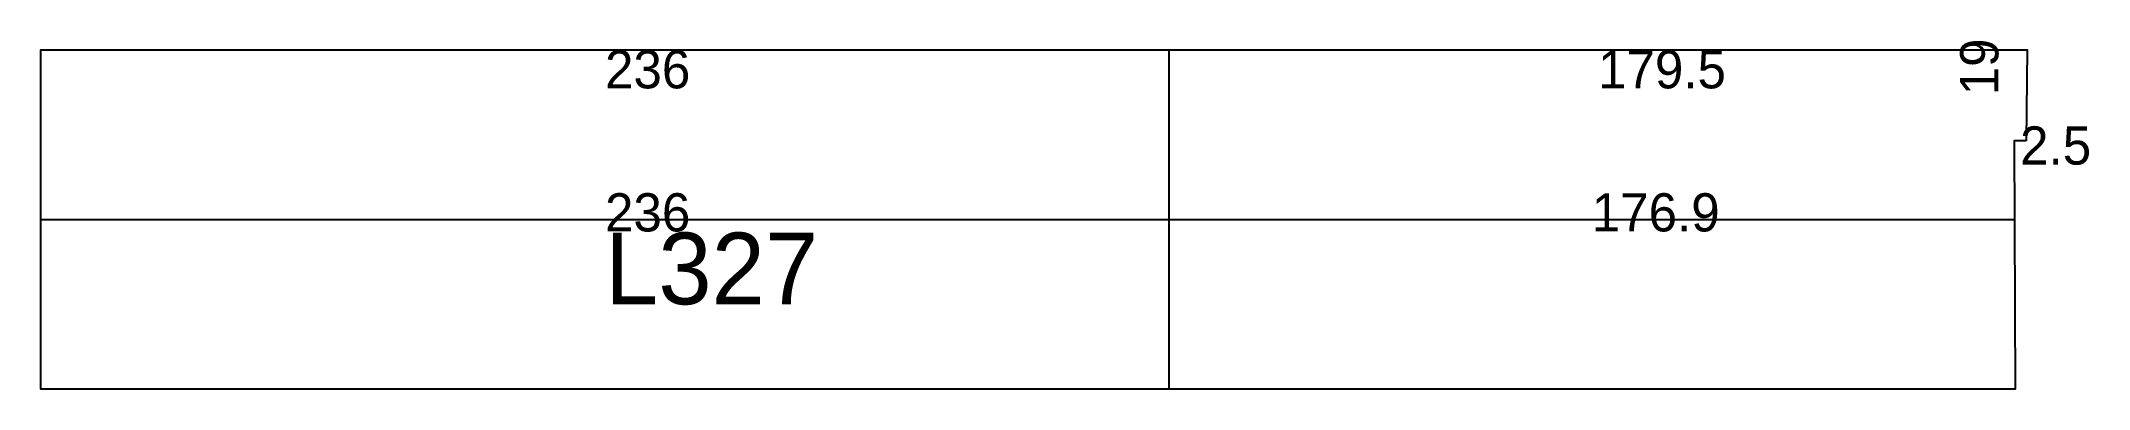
# Model space of a CAD drawing. Extents: x 3170 to 3598, y 1578 to 1651.
import ezdxf

# ---------------------------------------------------------------- set-up
doc = ezdxf.new("R2010")
doc.units = 0
for name, color, linetype in [('3', 3, 'Continuous'), ('4', 4, 'Continuous'), ('Painéis', 200, 'Continuous')]:
    doc.layers.add(name, color=color, linetype=linetype)

msp = doc.modelspace()

# ---------------------------------------------------------------- linework, layer by layer
at = {"layer": '3'}
for p, q in [((3169.57, 1577.94), (3169.57, 1648.94)), ((3169.57, 1648.94), (3585.07, 1648.94)), ((3405.57, 1577.94), (3405.57, 1648.94)), ((3585.07, 1648.94), (3584.87, 1629.94)), ((3584.87, 1629.94), (3582.37, 1629.94)), ((3582.37, 1629.94), (3582.57, 1577.94)), ((3169.57, 1613.44), (3582.43, 1613.44)), ((3582.57, 1577.94), (3169.57, 1577.94))]:
    msp.add_line(p, q, dxfattribs=at)
at = {"layer": '3', "lineweight": 25}
msp.add_lwpolyline([(3584.87, 1629.94), (3582.37, 1629.94), (3582.57, 1577.94), (3169.57, 1577.94), (3169.57, 1648.94), (3585.07, 1648.94)], close=True, dxfattribs=at)
at = {"layer": 'Painéis', "lineweight": 18}
for p, q in [((3405.57, 1577.94), (3405.57, 1648.94)), ((3169.57, 1613.44), (3582.43, 1613.44))]:
    msp.add_line(p, q, dxfattribs=at)

# ---------------------------------------------------------------- texts
at = {"layer": '4'}
msp.add_text('L327', height=15, dxfattribs=at).set_placement((3287.57, 1595.69))
at = {"layer": 'Painéis'}
msp.add_text('19', height=8, rotation=90, dxfattribs=at).set_placement((3579.07, 1639.44))
for s, p in [('236', (3287.57, 1640.9)), ('179.5', (3495.32, 1640.9)), ('2.5', (3583.62, 1624.94)), ('236', (3287.57, 1610.94)), ('176.9', (3494, 1610.94))]:
    msp.add_text(s, height=8, dxfattribs=at).set_placement(p)

doc.saveas('drawing.dxf')
